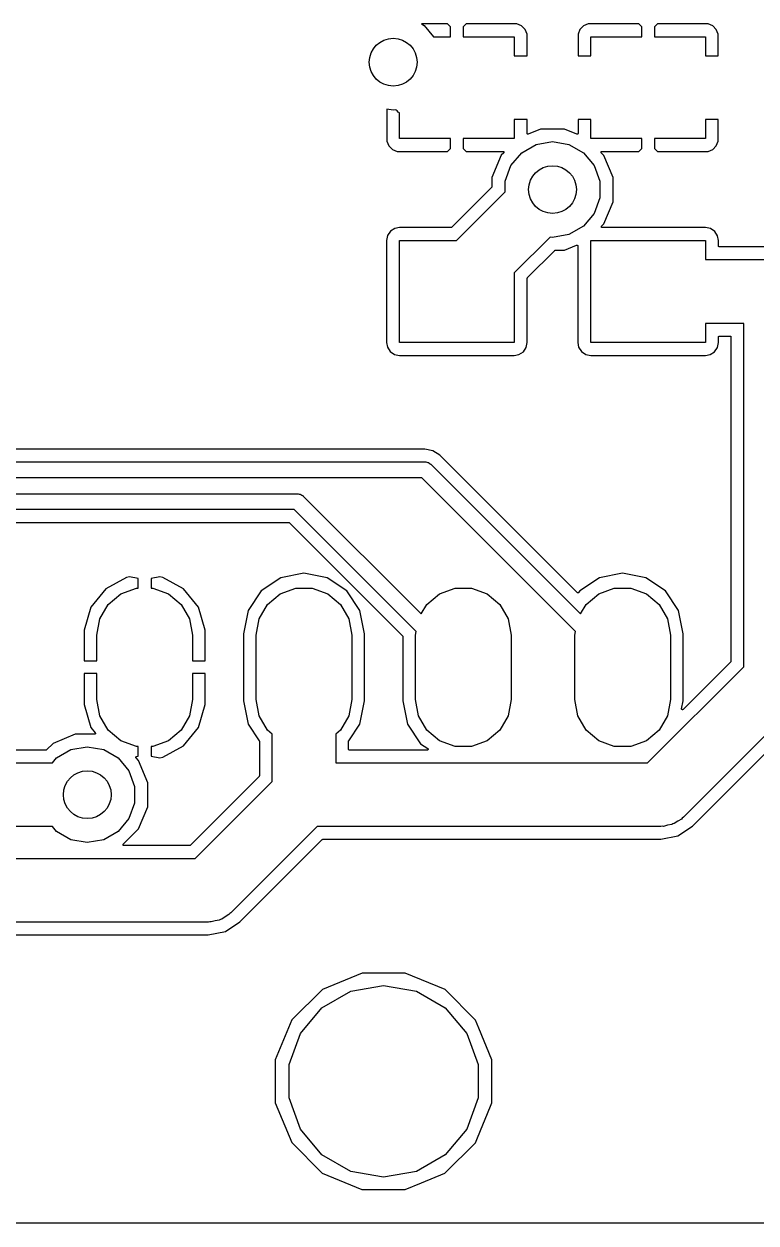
# Model space of a CAD drawing. Extents: x 0.3 to 75.7, y -92.7 to -0.5.
# Drawn here: x 44.71 to 56.19, y -92.72 to -73.9 of the extents above; entities that cross this region are included whole.
import ezdxf

# ---------------------------------------------------------------- set-up
doc = ezdxf.new("R2010")
doc.units = 0
doc.header["$MEASUREMENT"] = 0
doc.layers.add('BLACK', color=7, linetype='CONTINUOUS')

msp = doc.modelspace()

# ---------------------------------------------------------------- linework, layer by layer
at = {"layer": 'Black'}
for p, q in [((50.9436, -73.9), (50.9839, -73.9233)), ((51.3544, -73.9), (50.9436, -73.9)), ((50.9839, -73.9233), (51.1322, -74.1)), ((51.4, -73.9456), (51.3544, -73.9)), ((51.4, -74.1), (51.4, -73.9456)), ((51.6456, -73.9), (51.6, -73.9456)), ((51.6, -73.9456), (51.6, -74.1)), ((52.4398, -73.9), (51.6456, -73.9)), ((52.5133, -73.9304), (52.4398, -73.9)), ((52.5696, -73.9867), (52.5133, -73.9304)), ((53.4867, -73.9304), (53.4304, -73.9867)), ((53.5602, -73.9), (53.4867, -73.9304)), ((54.3544, -73.9), (53.5602, -73.9)), ((54.4, -73.9456), (54.3544, -73.9)), ((54.4, -74.1), (54.4, -73.9456)), ((54.6456, -73.9), (54.6, -73.9456)), ((54.6, -73.9456), (54.6, -74.1)), ((55.4398, -73.9), (54.6456, -73.9)), ((55.5133, -73.9304), (55.4398, -73.9)), ((55.5696, -73.9867), (55.5133, -73.9304)), ((51.1322, -74.1), (51.4, -74.1)), ((51.6, -74.1), (52.4, -74.1)), ((52.4, -74.1), (52.4, -74.4)), ((52.6, -74.0602), (52.5696, -73.9867)), ((52.6, -74.4), (52.6, -74.0602)), ((53.4304, -73.9867), (53.4, -74.0602)), ((53.4, -74.0602), (53.4, -74.4)), ((53.6, -74.4), (53.6, -74.1)), ((53.6, -74.1), (54.4, -74.1)), ((54.6, -74.1), (55.4, -74.1)), ((55.4, -74.1), (55.4, -74.4)), ((55.6, -74.0602), (55.5696, -73.9867)), ((55.6, -74.4), (55.6, -74.0602)), ((52.4, -74.4), (52.6, -74.4)), ((53.4, -74.4), (53.6, -74.4)), ((55.4, -74.4), (55.6, -74.4)), ((50.5, -75.2529), (50.4, -75.2352)), ((50.4, -75.2352), (50.4, -75.7398)), ((50.5389, -75.246), (50.5, -75.2529)), ((50.5464, -75.2536), (50.5389, -75.246)), ((50.5645, -75.2662), (50.5464, -75.2536)), ((50.5786, -75.283), (50.5645, -75.2662)), ((50.6, -75.2954), (50.5786, -75.283)), ((50.6, -75.7), (50.6, -75.2954)), ((52.6, -75.4), (52.4, -75.4)), ((52.4, -75.4), (52.4, -75.7)), ((52.6, -75.6179), (52.6, -75.4)), ((53.6, -75.4), (53.4, -75.4)), ((53.4, -75.4), (53.4, -75.618)), ((53.6, -75.7), (53.6, -75.4)), ((55.4, -75.4), (55.4, -75.7)), ((55.6, -75.4), (55.4, -75.4)), ((55.6, -75.7398), (55.6, -75.4)), ((52.6002, -75.6193), (52.6, -75.6179)), ((52.6003, -75.6207), (52.6002, -75.6193)), ((52.6006, -75.6215), (52.6003, -75.6207)), ((52.6008, -75.6224), (52.6006, -75.6215)), ((52.6015, -75.6236), (52.6008, -75.6224)), ((52.602, -75.6249), (52.6015, -75.6236)), ((52.6026, -75.6255), (52.602, -75.6249)), ((52.603, -75.6263), (52.6026, -75.6255)), ((52.6041, -75.6272), (52.603, -75.6263)), ((52.6051, -75.6282), (52.6041, -75.6272)), ((52.6058, -75.6286), (52.6051, -75.6282)), ((52.6065, -75.6292), (52.6058, -75.6286)), ((52.6078, -75.6297), (52.6065, -75.6292)), ((52.6091, -75.6303), (52.6078, -75.6297)), ((52.6099, -75.6304), (52.6091, -75.6303)), ((52.6107, -75.6307), (52.6099, -75.6304)), ((52.6122, -75.6307), (52.6107, -75.6307)), ((52.6136, -75.6309), (52.6122, -75.6307)), ((52.6144, -75.6307), (52.6136, -75.6309)), ((52.6153, -75.6307), (52.6144, -75.6307)), ((52.6166, -75.6303), (52.6153, -75.6307)), ((52.618, -75.63), (52.6166, -75.6303)), ((52.8119, -75.5498), (52.618, -75.63)), ((53.1898, -75.5502), (52.8119, -75.5498)), ((53.382, -75.63), (53.1898, -75.5502)), ((53.3834, -75.6303), (53.382, -75.63)), ((53.3847, -75.6308), (53.3834, -75.6303)), ((53.3856, -75.6308), (53.3847, -75.6308)), ((53.3864, -75.631), (53.3856, -75.6308)), ((53.3878, -75.6308), (53.3864, -75.631)), ((53.3893, -75.6308), (53.3878, -75.6308)), ((53.3901, -75.6305), (53.3893, -75.6308)), ((53.3909, -75.6304), (53.3901, -75.6305)), ((53.3922, -75.6297), (53.3909, -75.6304)), ((53.3935, -75.6292), (53.3922, -75.6297)), ((53.3942, -75.6287), (53.3935, -75.6292)), ((53.3949, -75.6283), (53.3942, -75.6287)), ((53.3959, -75.6273), (53.3949, -75.6283)), ((53.397, -75.6263), (53.3959, -75.6273)), ((53.3974, -75.6256), (53.397, -75.6263)), ((53.398, -75.625), (53.3974, -75.6256)), ((53.3985, -75.6237), (53.398, -75.625)), ((53.3992, -75.6224), (53.3985, -75.6237)), ((53.3994, -75.6216), (53.3992, -75.6224)), ((53.3997, -75.6208), (53.3994, -75.6216)), ((53.3998, -75.6194), (53.3997, -75.6208)), ((53.4, -75.618), (53.3998, -75.6194)), ((50.4, -75.7398), (50.4304, -75.8133)), ((50.4304, -75.8133), (50.4867, -75.8696)), ((51.4, -75.7), (50.6, -75.7)), ((51.3544, -75.9), (51.4, -75.8544)), ((51.4, -75.8544), (51.4, -75.7)), ((52.4, -75.7), (51.6, -75.7)), ((51.6, -75.7), (51.6, -75.8544)), ((51.6, -75.8544), (51.6456, -75.9)), ((52.5161, -75.9233), (52.7425, -75.7925)), ((52.7425, -75.7925), (53, -75.7471)), ((53, -75.7471), (53.2575, -75.7925)), ((53.2575, -75.7925), (53.4839, -75.9233)), ((54.4, -75.7), (53.6, -75.7)), ((54.3544, -75.9), (54.4, -75.8544)), ((54.4, -75.8544), (54.4, -75.7)), ((55.4, -75.7), (54.6, -75.7)), ((54.6, -75.7), (54.6, -75.8544)), ((54.6, -75.8544), (54.6456, -75.9)), ((55.5133, -75.8696), (55.5696, -75.8133)), ((55.5696, -75.8133), (55.6, -75.7398)), ((50.4867, -75.8696), (50.5602, -75.9)), ((50.5602, -75.9), (51.3544, -75.9)), ((51.6456, -75.9), (52.2249, -75.9)), ((52.1951, -75.9612), (52.0502, -76.3102)), ((52.2341, -75.9222), (52.1951, -75.9612)), ((52.2249, -75.9), (52.2266, -75.9003)), ((52.2266, -75.9003), (52.2283, -75.9004)), ((52.2283, -75.9004), (52.2288, -75.9007)), ((52.2288, -75.9007), (52.2294, -75.9008)), ((52.2294, -75.9008), (52.2309, -75.9016)), ((52.2309, -75.9016), (52.2324, -75.9024)), ((52.2324, -75.9024), (52.2328, -75.9028)), ((52.2328, -75.9028), (52.2333, -75.903)), ((52.2333, -75.903), (52.2344, -75.9043)), ((52.2351, -75.9208), (52.2341, -75.9222)), ((52.2344, -75.9043), (52.2356, -75.9056)), ((52.2362, -75.9195), (52.2351, -75.9208)), ((52.2356, -75.9056), (52.2358, -75.9061)), ((52.2358, -75.9061), (52.2362, -75.9065)), ((52.2362, -75.9065), (52.2368, -75.9081)), ((52.2364, -75.919), (52.2362, -75.9195)), ((52.2367, -75.9185), (52.2364, -75.919)), ((52.2372, -75.9169), (52.2367, -75.9185)), ((52.2368, -75.9081), (52.2375, -75.9096)), ((52.2378, -75.9153), (52.2372, -75.9169)), ((52.2375, -75.9096), (52.2376, -75.9102)), ((52.2376, -75.9102), (52.2378, -75.9107)), ((52.2378, -75.9107), (52.2378, -75.9124)), ((52.2378, -75.9124), (52.2379, -75.9141)), ((52.2379, -75.9141), (52.2378, -75.9147)), ((52.2378, -75.9147), (52.2378, -75.9153)), ((52.348, -76.1236), (52.5161, -75.9233)), ((53.4839, -75.9233), (53.652, -76.1236)), ((53.7618, -75.9141), (53.7619, -75.9124)), ((53.7619, -75.9147), (53.7618, -75.9141)), ((53.7619, -75.9107), (53.7621, -75.9102)), ((53.7619, -75.9124), (53.7619, -75.9107)), ((53.7619, -75.9153), (53.7619, -75.9147)), ((53.7625, -75.9168), (53.7619, -75.9153)), ((53.7621, -75.9102), (53.7622, -75.9096)), ((53.7622, -75.9096), (53.7629, -75.9081)), ((53.7629, -75.9185), (53.7625, -75.9168)), ((53.7629, -75.9081), (53.7635, -75.9065)), ((53.7633, -75.919), (53.7629, -75.9185)), ((53.7635, -75.9195), (53.7633, -75.919)), ((53.7635, -75.9065), (53.7638, -75.9061)), ((53.7646, -75.9208), (53.7635, -75.9195)), ((53.7638, -75.9061), (53.7641, -75.9055)), ((53.7641, -75.9055), (53.7653, -75.9043)), ((53.7655, -75.9222), (53.7646, -75.9208)), ((53.7653, -75.9043), (53.7664, -75.903)), ((53.8058, -75.9626), (53.7655, -75.9222)), ((53.7664, -75.903), (53.7669, -75.9028)), ((53.7669, -75.9028), (53.7673, -75.9023)), ((53.7673, -75.9023), (53.7688, -75.9016)), ((53.7688, -75.9016), (53.7703, -75.9008)), ((53.7703, -75.9008), (53.7708, -75.9007)), ((53.7708, -75.9007), (53.7714, -75.9004)), ((53.7714, -75.9004), (53.7731, -75.9003)), ((53.7731, -75.9003), (53.7747, -75.9)), ((53.7747, -75.9), (54.3544, -75.9)), ((53.9502, -76.3119), (53.8058, -75.9626)), ((54.6456, -75.9), (55.4398, -75.9)), ((55.4398, -75.9), (55.5133, -75.8696)), ((52.2586, -76.3693), (52.348, -76.1236)), ((53.652, -76.1236), (53.7414, -76.3693)), ((52.0502, -76.3102), (52.05, -76.4546)), ((52.2586, -76.5343), (52.2586, -76.3693)), ((53.7414, -76.3693), (53.7414, -76.6307)), ((53.9498, -76.6898), (53.9502, -76.3119)), ((52.0462, -76.4638), (51.418, -77.092)), ((51.4929, -77.3), (52.2586, -76.5343)), ((52.0466, -76.4634), (52.0462, -76.4638)), ((52.047, -76.463), (52.0466, -76.4634)), ((52.0478, -76.4615), (52.047, -76.463)), ((52.0488, -76.4601), (52.0478, -76.4615)), ((52.049, -76.4596), (52.0488, -76.4601)), ((52.0493, -76.4591), (52.049, -76.4596)), ((52.0495, -76.4574), (52.0493, -76.4591)), ((52.05, -76.4558), (52.0495, -76.4574)), ((52.05, -76.4546), (52.0499, -76.4552)), ((52.0499, -76.4552), (52.05, -76.4558)), ((53.7414, -76.6307), (53.652, -76.8764)), ((53.8049, -77.0388), (53.9498, -76.6898)), ((53.652, -76.8764), (53.4839, -77.0767)), ((50.4578, -77.1538), (50.4122, -77.2207)), ((50.526, -77.11), (50.4578, -77.1538)), ((50.6012, -77.0958), (50.526, -77.11)), ((51.4088, -77.0958), (50.6012, -77.0958)), ((51.4094, -77.0957), (51.4088, -77.0958)), ((51.41, -77.0958), (51.4094, -77.0957)), ((51.4116, -77.0953), (51.41, -77.0958)), ((51.4133, -77.095), (51.4116, -77.0953)), ((51.4138, -77.0948), (51.4133, -77.095)), ((51.4143, -77.0946), (51.4138, -77.0948)), ((51.4157, -77.0936), (51.4143, -77.0946)), ((51.4172, -77.0928), (51.4157, -77.0936)), ((51.4176, -77.0923), (51.4172, -77.0928)), ((51.418, -77.092), (51.4176, -77.0923)), ((53.4839, -77.0767), (53.2575, -77.2075)), ((53.7663, -77.0817), (53.7664, -77.0811)), ((53.7664, -77.0834), (53.7663, -77.0817)), ((53.7664, -77.0806), (53.767, -77.079)), ((53.7664, -77.0811), (53.7664, -77.0806)), ((53.7664, -77.0851), (53.7664, -77.0834)), ((53.7666, -77.0856), (53.7664, -77.0851)), ((53.7667, -77.0862), (53.7666, -77.0856)), ((53.7674, -77.0877), (53.7667, -77.0862)), ((53.767, -77.079), (53.7675, -77.0773)), ((53.768, -77.0893), (53.7674, -77.0877)), ((53.7675, -77.0773), (53.7678, -77.0769)), ((53.7678, -77.0769), (53.768, -77.0763)), ((53.768, -77.0763), (53.7691, -77.075)), ((53.7683, -77.0898), (53.768, -77.0893)), ((53.7686, -77.0903), (53.7683, -77.0898)), ((53.7698, -77.0915), (53.7686, -77.0903)), ((53.7691, -77.075), (53.77, -77.0736)), ((53.7709, -77.0928), (53.7698, -77.0915)), ((53.77, -77.0736), (53.8049, -77.0388)), ((53.7714, -77.0931), (53.7709, -77.0928)), ((53.7718, -77.0935), (53.7714, -77.0931)), ((53.7733, -77.0942), (53.7718, -77.0935)), ((53.7748, -77.095), (53.7733, -77.0942)), ((53.7753, -77.0951), (53.7748, -77.095)), ((53.7759, -77.0954), (53.7753, -77.0951)), ((53.7776, -77.0955), (53.7759, -77.0954)), ((53.7792, -77.0958), (53.7776, -77.0955)), ((55.3987, -77.0958), (53.7792, -77.0958)), ((55.4793, -77.1122), (55.3987, -77.0958)), ((55.5462, -77.1578), (55.4793, -77.1122)), ((55.59, -77.226), (55.5462, -77.1578)), ((50.4122, -77.2207), (50.3958, -77.3013)), ((50.3958, -77.3013), (50.3958, -78.8988)), ((50.6, -78.9), (50.6, -77.3)), ((50.6, -77.3), (51.4929, -77.3)), ((52.9611, -77.246), (52.4, -77.8071)), ((53, -77.2529), (52.9611, -77.246)), ((53.2575, -77.2075), (53, -77.2529)), ((53.6, -78.9), (53.6, -77.3)), ((53.6, -77.3), (55.4, -77.3)), ((55.4, -77.3), (55.4, -77.6)), ((55.6042, -77.3012), (55.59, -77.226)), ((55.6042, -77.387), (55.6042, -77.3012)), ((52.608, -77.882), (53.0361, -77.4538)), ((53.0361, -77.4538), (53.0366, -77.4535)), ((53.0366, -77.4535), (53.0369, -77.4531)), ((53.0369, -77.4531), (53.0384, -77.4522)), ((53.0384, -77.4522), (53.0398, -77.4513)), ((53.0398, -77.4513), (53.0404, -77.4511)), ((53.0404, -77.4511), (53.0409, -77.4508)), ((53.0409, -77.4508), (53.0425, -77.4505)), ((53.0425, -77.4505), (53.0442, -77.4501)), ((53.0442, -77.4501), (53.0447, -77.4501)), ((53.0447, -77.4501), (53.0453, -77.45)), ((53.0453, -77.45), (53.1881, -77.4502)), ((53.1881, -77.4502), (53.3779, -77.3718)), ((53.3779, -77.3718), (53.3792, -77.3715)), ((53.3792, -77.3715), (53.3806, -77.371)), ((53.3806, -77.371), (53.3814, -77.371)), ((53.3814, -77.371), (53.3823, -77.3708)), ((53.3823, -77.3708), (53.3837, -77.371)), ((53.3837, -77.371), (53.3851, -77.371)), ((53.3851, -77.371), (53.3859, -77.3713)), ((53.3859, -77.3713), (53.3867, -77.3714)), ((53.3867, -77.3714), (53.388, -77.372)), ((53.388, -77.372), (53.3893, -77.3725)), ((53.3893, -77.3725), (53.39, -77.3731)), ((53.39, -77.3731), (53.3908, -77.3735)), ((53.3908, -77.3735), (53.3917, -77.3745)), ((53.3917, -77.3745), (53.3928, -77.3754)), ((53.3928, -77.3754), (53.3932, -77.3762)), ((53.3932, -77.3762), (53.3938, -77.3768)), ((53.3938, -77.3768), (53.3943, -77.3781)), ((53.3943, -77.3781), (53.395, -77.3793)), ((53.395, -77.3793), (53.3952, -77.3802)), ((53.3952, -77.3802), (53.3955, -77.381)), ((53.3955, -77.381), (53.3956, -77.3824)), ((53.3956, -77.3824), (53.3958, -77.3838)), ((53.3958, -77.3838), (53.3958, -78.8988)), ((55.6044, -77.3881), (55.6042, -77.387)), ((55.6044, -77.3893), (55.6044, -77.3881)), ((55.6048, -77.3903), (55.6044, -77.3893)), ((55.605, -77.3914), (55.6048, -77.3903)), ((55.6055, -77.3924), (55.605, -77.3914)), ((55.6059, -77.3935), (55.6055, -77.3924)), ((55.6066, -77.3944), (55.6059, -77.3935)), ((55.6072, -77.3954), (55.6066, -77.3944)), ((55.6081, -77.3961), (55.6072, -77.3954)), ((55.6088, -77.397), (55.6081, -77.3961)), ((55.6098, -77.3975), (55.6088, -77.397)), ((55.6107, -77.3983), (55.6098, -77.3975)), ((55.6117, -77.3986), (55.6107, -77.3983)), ((55.6127, -77.3992), (55.6117, -77.3986)), ((55.6138, -77.3994), (55.6127, -77.3992)), ((55.6149, -77.3998), (55.6138, -77.3994)), ((55.6161, -77.3998), (55.6149, -77.3998)), ((55.6172, -77.4), (55.6161, -77.3998)), ((57.8828, -77.4), (55.6172, -77.4)), ((55.4, -77.6), (56.5, -77.6)), ((52.4, -77.8071), (52.4, -78.9)), ((52.6042, -77.89), (52.6047, -77.8884)), ((52.6043, -77.8906), (52.6042, -77.89)), ((52.6042, -77.8912), (52.6043, -77.8906)), ((52.6042, -78.8987), (52.6042, -77.8912)), ((52.6047, -77.8884), (52.605, -77.8867)), ((52.605, -77.8867), (52.6052, -77.8862)), ((52.6052, -77.8862), (52.6054, -77.8857)), ((52.6054, -77.8857), (52.6064, -77.8843)), ((52.6064, -77.8843), (52.6072, -77.8828)), ((52.6072, -77.8828), (52.6077, -77.8824)), ((52.6077, -77.8824), (52.608, -77.882)), ((56, -78.6), (55.4, -78.6)), ((55.4, -78.6), (55.4, -78.9)), ((56, -83.9929), (56, -78.6)), ((55.6042, -78.813), (55.6044, -78.8119)), ((55.6042, -78.8987), (55.6042, -78.813)), ((55.6044, -78.8107), (55.6048, -78.8097)), ((55.6044, -78.8119), (55.6044, -78.8107)), ((55.6048, -78.8097), (55.605, -78.8086)), ((55.605, -78.8086), (55.6055, -78.8076)), ((55.6055, -78.8076), (55.6059, -78.8065)), ((55.6059, -78.8065), (55.6066, -78.8056)), ((55.6066, -78.8056), (55.6072, -78.8046)), ((55.6072, -78.8046), (55.6081, -78.8039)), ((55.6081, -78.8039), (55.6088, -78.803)), ((55.6088, -78.803), (55.6098, -78.8025)), ((55.6098, -78.8025), (55.6107, -78.8017)), ((55.6107, -78.8017), (55.6117, -78.8014)), ((55.6117, -78.8014), (55.6127, -78.8008)), ((55.6127, -78.8008), (55.6138, -78.8006)), ((55.6138, -78.8006), (55.6149, -78.8002)), ((55.6149, -78.8002), (55.6161, -78.8002)), ((55.6161, -78.8002), (55.6172, -78.8)), ((55.6172, -78.8), (55.787, -78.8)), ((55.787, -78.8), (55.7881, -78.8002)), ((55.7881, -78.8002), (55.7893, -78.8002)), ((55.7893, -78.8002), (55.7903, -78.8006)), ((55.7903, -78.8006), (55.7914, -78.8008)), ((55.7914, -78.8008), (55.7924, -78.8014)), ((55.7924, -78.8014), (55.7935, -78.8017)), ((55.7935, -78.8017), (55.7944, -78.8025)), ((55.7944, -78.8025), (55.7954, -78.803)), ((55.7954, -78.803), (55.7961, -78.8039)), ((55.7961, -78.8039), (55.797, -78.8046)), ((55.797, -78.8046), (55.7975, -78.8056)), ((55.7975, -78.8056), (55.7983, -78.8065)), ((55.7983, -78.8065), (55.7986, -78.8076)), ((55.7986, -78.8076), (55.7992, -78.8086)), ((55.7992, -78.8086), (55.7994, -78.8097)), ((55.7994, -78.8097), (55.7998, -78.8107)), ((55.7998, -78.8107), (55.7998, -78.8119)), ((55.7998, -78.8119), (55.8, -78.813)), ((55.8, -78.813), (55.8, -83.9047)), ((50.3958, -78.8988), (50.41, -78.974)), ((50.41, -78.974), (50.4538, -79.0422)), ((50.4538, -79.0422), (50.5207, -79.0878)), ((52.4, -78.9), (50.6, -78.9)), ((52.474, -79.09), (52.5422, -79.0462)), ((52.5422, -79.0462), (52.5878, -78.9793)), ((52.5878, -78.9793), (52.6042, -78.8987)), ((53.3958, -78.8988), (53.41, -78.974)), ((53.41, -78.974), (53.4538, -79.0422)), ((53.4538, -79.0422), (53.5207, -79.0878)), ((55.4, -78.9), (53.6, -78.9)), ((55.474, -79.09), (55.5422, -79.0462)), ((55.5422, -79.0462), (55.5878, -78.9793)), ((55.5878, -78.9793), (55.6042, -78.8987)), ((50.5207, -79.0878), (50.6013, -79.1042)), ((50.6013, -79.1042), (52.3988, -79.1042)), ((52.3988, -79.1042), (52.474, -79.09)), ((53.5207, -79.0878), (53.6013, -79.1042)), ((53.6013, -79.1042), (55.3988, -79.1042)), ((55.3988, -79.1042), (55.474, -79.09)), ((50.9987, -80.575), (32.4793, -80.575)), ((51.1243, -80.6), (50.9987, -80.575)), ((51.2307, -80.6711), (51.1243, -80.6)), ((53.3896, -82.83), (51.2307, -80.6711)), ((32.3911, -80.775), (51, -80.775)), ((51, -80.775), (51.0054, -80.776)), ((51.0054, -80.776), (51.0109, -80.7755)), ((51.0109, -80.7755), (51.0267, -80.7797)), ((51.0267, -80.7797), (51.0428, -80.7825)), ((51.0428, -80.7825), (51.0475, -80.7853)), ((51.0475, -80.7853), (51.0528, -80.7867)), ((51.0528, -80.7867), (51.0662, -80.7961)), ((51.0662, -80.7961), (51.0803, -80.8042)), ((51.0803, -80.8042), (51.0839, -80.8085)), ((51.0839, -80.8085), (51.0884, -80.8116)), ((51.0884, -80.8116), (53.4392, -83.1625)), ((50.9482, -81.025), (32.3393, -81.025)), ((53.3603, -83.437), (50.9482, -81.025)), ((32.184, -81.275), (49, -81.275)), ((49, -81.275), (49.0054, -81.276)), ((49.0054, -81.276), (49.0109, -81.2755)), ((49.0109, -81.2755), (49.0267, -81.2797)), ((49.0267, -81.2797), (49.0428, -81.2825)), ((49.0428, -81.2825), (49.0475, -81.2853)), ((49.0475, -81.2853), (49.0528, -81.2867)), ((49.0528, -81.2867), (49.0662, -81.2961)), ((49.0662, -81.2961), (49.0803, -81.3042)), ((49.0803, -81.3042), (49.0839, -81.3085)), ((49.0839, -81.3085), (49.0884, -81.3116)), ((49.0884, -81.3116), (50.9392, -83.1625)), ((48.9482, -81.525), (32.1322, -81.525)), ((50.8603, -83.437), (48.9482, -81.525)), ((39.816, -81.725), (48.86, -81.725)), ((48.86, -81.725), (48.8606, -81.7251)), ((48.8606, -81.7251), (48.8611, -81.725)), ((48.8611, -81.725), (48.8628, -81.7255)), ((48.8628, -81.7255), (48.8644, -81.7258)), ((48.8644, -81.7258), (48.8649, -81.7261)), ((48.8649, -81.7261), (48.8655, -81.7262)), ((48.8655, -81.7262), (48.8669, -81.7272)), ((48.8669, -81.7272), (48.8684, -81.728)), ((48.8684, -81.728), (48.8687, -81.7285)), ((48.8687, -81.7285), (48.8692, -81.7288)), ((48.8692, -81.7288), (50.6462, -83.5058)), ((46.3164, -82.5894), (45.9891, -82.7677)), ((46.3641, -82.5796), (46.3164, -82.5894)), ((46.5, -82.6052), (46.3641, -82.5796)), ((46.5, -82.7566), (46.5, -82.6052)), ((46.8359, -82.5796), (46.7, -82.6052)), ((46.7, -82.6052), (46.7, -82.7566)), ((46.8836, -82.5894), (46.8359, -82.5796)), ((47.2109, -82.7677), (46.8836, -82.5894)), ((48.7365, -82.5939), (48.4284, -82.7998)), ((49.1, -82.5216), (48.7365, -82.5939)), ((49.4635, -82.5939), (49.1, -82.5216)), ((49.7716, -82.7998), (49.4635, -82.5939)), ((53.7365, -82.5939), (53.4284, -82.7998)), ((54.1, -82.5216), (53.7365, -82.5939)), ((54.4635, -82.5939), (54.1, -82.5216)), ((54.7716, -82.7998), (54.4635, -82.5939)), ((45.9891, -82.7677), (45.7553, -83.0573)), ((46.225, -82.8457), (46.4698, -82.7566)), ((46.4698, -82.7566), (46.5, -82.7566)), ((46.7, -82.7566), (46.7302, -82.7566)), ((46.7302, -82.7566), (46.975, -82.8457)), ((47.4447, -83.0573), (47.2109, -82.7677)), ((48.4284, -82.7998), (48.2225, -83.1079)), ((48.725, -82.8457), (48.9698, -82.7566)), ((48.9698, -82.7566), (49.2302, -82.7566)), ((49.2302, -82.7566), (49.475, -82.8457)), ((49.9774, -83.1079), (49.7716, -82.7998)), ((51.225, -82.8457), (51.4698, -82.7566)), ((51.4698, -82.7566), (51.7302, -82.7566)), ((51.7302, -82.7566), (51.975, -82.8457)), ((53.4079, -82.8297), (53.4065, -82.8312)), ((53.4094, -82.8282), (53.4079, -82.8297)), ((53.4095, -82.8281), (53.4094, -82.8282)), ((53.4096, -82.828), (53.4095, -82.8281)), ((53.4284, -82.7998), (53.4096, -82.828)), ((53.725, -82.8457), (53.9698, -82.7566)), ((53.9698, -82.7566), (54.2302, -82.7566)), ((54.2302, -82.7566), (54.475, -82.8457)), ((54.9774, -83.1079), (54.7716, -82.7998)), ((45.8952, -83.2387), (46.0255, -83.0131)), ((46.0255, -83.0131), (46.225, -82.8457)), ((46.975, -82.8457), (47.1745, -83.0131)), ((47.1745, -83.0131), (47.3048, -83.2387)), ((48.3952, -83.2387), (48.5255, -83.0131)), ((48.5255, -83.0131), (48.725, -82.8457)), ((49.475, -82.8457), (49.6745, -83.0131)), ((49.6745, -83.0131), (49.8048, -83.2387)), ((50.9392, -83.1625), (51.0255, -83.0131)), ((51.0255, -83.0131), (51.225, -82.8457)), ((51.975, -82.8457), (52.1745, -83.0131)), ((52.1745, -83.0131), (52.3048, -83.2387)), ((53.3897, -82.83), (53.3896, -82.83)), ((53.3898, -82.8302), (53.3897, -82.83)), ((53.3916, -82.8313), (53.3898, -82.8302)), ((53.3933, -82.8325), (53.3916, -82.8313)), ((53.3934, -82.8326), (53.3933, -82.8325)), ((53.3935, -82.8327), (53.3934, -82.8326)), ((53.3956, -82.8332), (53.3935, -82.8327)), ((53.3976, -82.8337), (53.3956, -82.8332)), ((53.3978, -82.8337), (53.3976, -82.8337)), ((53.3979, -82.8337), (53.3978, -82.8337)), ((53.4, -82.8335), (53.3979, -82.8337)), ((53.4021, -82.8333), (53.4, -82.8335)), ((53.4023, -82.8333), (53.4021, -82.8333)), ((53.4024, -82.8332), (53.4023, -82.8333)), ((53.4043, -82.8323), (53.4024, -82.8332)), ((53.4062, -82.8314), (53.4043, -82.8323)), ((53.4063, -82.8313), (53.4062, -82.8314)), ((53.4065, -82.8312), (53.4063, -82.8313)), ((53.4392, -83.1625), (53.5255, -83.0131)), ((53.5255, -83.0131), (53.725, -82.8457)), ((54.475, -82.8457), (54.6745, -83.0131)), ((54.6745, -83.0131), (54.8048, -83.2387)), ((45.7553, -83.0573), (45.65, -83.4149)), ((47.55, -83.4149), (47.4447, -83.0573)), ((48.2225, -83.1079), (48.15, -83.4726)), ((50.05, -83.4726), (49.9774, -83.1079)), ((55.05, -83.4726), (54.9774, -83.1079)), ((45.85, -83.4952), (45.8952, -83.2387)), ((47.3048, -83.2387), (47.35, -83.4952)), ((48.35, -83.4952), (48.3952, -83.2387)), ((49.8048, -83.2387), (49.85, -83.4952)), ((52.3048, -83.2387), (52.35, -83.4952)), ((54.8048, -83.2387), (54.85, -83.4952)), ((45.65, -83.4149), (45.65, -83.9)), ((45.85, -83.9), (45.85, -83.4952)), ((47.35, -83.4952), (47.35, -83.9)), ((47.55, -83.9), (47.55, -83.4149)), ((48.15, -83.4726), (48.15, -84.5274)), ((48.35, -84.5048), (48.35, -83.4952)), ((49.85, -83.4952), (49.85, -84.5048)), ((50.05, -84.5274), (50.05, -83.4726)), ((50.6462, -83.5058), (50.6465, -83.5063)), ((50.6465, -83.5063), (50.647, -83.5066)), ((50.647, -83.5066), (50.6478, -83.5081)), ((50.6478, -83.5081), (50.6488, -83.5095)), ((50.6488, -83.5095), (50.6489, -83.5101)), ((50.6489, -83.5101), (50.6492, -83.5106)), ((50.6492, -83.5106), (50.6495, -83.5122)), ((50.6495, -83.5122), (50.65, -83.5139)), ((50.65, -83.5139), (50.6499, -83.5144)), ((50.6499, -83.5144), (50.65, -83.515)), ((50.65, -83.515), (50.65, -84.5274)), ((50.85, -83.4952), (50.8603, -83.437)), ((50.85, -84.5048), (50.85, -83.4952)), ((52.35, -83.4952), (52.35, -84.5048)), ((53.35, -83.4952), (53.3603, -83.437)), ((53.35, -84.5048), (53.35, -83.4952)), ((54.85, -83.4952), (54.85, -84.5048)), ((55.05, -84.5274), (55.05, -83.4726)), ((45.65, -83.9), (45.85, -83.9)), ((47.35, -83.9), (47.55, -83.9)), ((55.7962, -83.9139), (55.0474, -84.6627)), ((55.7965, -83.9134), (55.7962, -83.9139)), ((55.797, -83.913), (55.7965, -83.9134)), ((55.7978, -83.9115), (55.797, -83.913)), ((55.7988, -83.9102), (55.7978, -83.9115)), ((55.7989, -83.9096), (55.7988, -83.9102)), ((55.7992, -83.9091), (55.7989, -83.9096)), ((55.7995, -83.9074), (55.7992, -83.9091)), ((55.8, -83.9058), (55.7995, -83.9074)), ((55.8, -83.9047), (55.7999, -83.9052)), ((55.7999, -83.9052), (55.8, -83.9058)), ((45.85, -84.1), (45.65, -84.1)), ((45.65, -84.1), (45.65, -84.5851)), ((45.85, -84.5048), (45.85, -84.1)), ((47.35, -84.1), (47.35, -84.5048)), ((47.55, -84.1), (47.35, -84.1)), ((47.55, -84.5851), (47.55, -84.1)), ((54.4929, -85.5), (56, -83.9929)), ((45.8952, -84.7613), (45.85, -84.5048)), ((47.35, -84.5048), (47.3048, -84.7613)), ((48.3952, -84.7613), (48.35, -84.5048)), ((49.85, -84.5048), (49.8048, -84.7613)), ((50.8952, -84.7613), (50.85, -84.5048)), ((52.35, -84.5048), (52.3048, -84.7613)), ((53.3952, -84.7613), (53.35, -84.5048)), ((54.85, -84.5048), (54.8048, -84.7613)), ((45.65, -84.5851), (45.7553, -84.9427)), ((47.4447, -84.9427), (47.55, -84.5851)), ((48.15, -84.5274), (48.2225, -84.8921)), ((49.9774, -84.8921), (50.05, -84.5274)), ((50.65, -84.5274), (50.7225, -84.8921)), ((55.0252, -84.6524), (55.0254, -84.6517)), ((55.0254, -84.6539), (55.0252, -84.6524)), ((55.0253, -84.6555), (55.0254, -84.6539)), ((55.0255, -84.6562), (55.0253, -84.6555)), ((55.0254, -84.651), (55.05, -84.5274)), ((55.0254, -84.6517), (55.0254, -84.651)), ((55.0256, -84.6569), (55.0255, -84.6562)), ((55.0263, -84.6583), (55.0256, -84.6569)), ((55.0268, -84.6598), (55.0263, -84.6583)), ((55.0272, -84.6603), (55.0268, -84.6598)), ((55.0275, -84.661), (55.0272, -84.6603)), ((55.0286, -84.6621), (55.0275, -84.661)), ((55.0296, -84.6633), (55.0286, -84.6621)), ((55.0302, -84.6636), (55.0296, -84.6633)), ((55.0307, -84.6641), (55.0302, -84.6636)), ((55.0321, -84.6648), (55.0307, -84.6641)), ((55.0335, -84.6656), (55.0321, -84.6648)), ((55.0342, -84.6658), (55.0335, -84.6656)), ((55.0348, -84.6661), (55.0342, -84.6658)), ((55.0364, -84.6662), (55.0348, -84.6661)), ((55.0379, -84.6665), (55.0364, -84.6662)), ((55.0386, -84.6664), (55.0379, -84.6665)), ((55.0393, -84.6664), (55.0386, -84.6664)), ((55.0408, -84.666), (55.0393, -84.6664)), ((55.0423, -84.6658), (55.0408, -84.666)), ((55.043, -84.6655), (55.0423, -84.6658)), ((55.0437, -84.6653), (55.043, -84.6655)), ((55.0449, -84.6644), (55.0437, -84.6653)), ((55.0463, -84.6636), (55.0449, -84.6644)), ((55.0468, -84.6631), (55.0463, -84.6636)), ((55.0474, -84.6627), (55.0468, -84.6631)), ((56.8536, -84.5536), (55.0536, -86.3536)), ((55.1959, -86.4941), (56.9941, -84.6959)), ((46.0255, -84.9869), (45.8952, -84.7613)), ((47.3048, -84.7613), (47.1745, -84.9869)), ((48.2225, -84.8921), (48.3978, -85.1544)), ((48.5255, -84.9869), (48.3952, -84.7613)), ((49.8048, -84.7613), (49.6745, -84.9869)), ((49.8022, -85.1544), (49.9774, -84.8921)), ((50.7225, -84.8921), (50.9284, -85.2002)), ((51.0255, -84.9869), (50.8952, -84.7613)), ((52.3048, -84.7613), (52.1745, -84.9869)), ((53.5255, -84.9869), (53.3952, -84.7613)), ((54.8048, -84.7613), (54.6745, -84.9869)), ((45.5119, -85.0498), (45.1626, -85.1942)), ((45.8148, -85.0501), (45.5119, -85.0498)), ((45.7553, -84.9427), (45.8249, -85.0289)), ((45.8158, -85.0499), (45.8148, -85.0501)), ((45.8168, -85.0499), (45.8158, -85.0499)), ((45.818, -85.0495), (45.8168, -85.0499)), ((45.8192, -85.0493), (45.818, -85.0495)), ((45.8201, -85.0488), (45.8192, -85.0493)), ((45.8211, -85.0485), (45.8201, -85.0488)), ((45.8221, -85.0477), (45.8211, -85.0485)), ((45.8231, -85.0471), (45.8221, -85.0477)), ((45.8238, -85.0463), (45.8231, -85.0471)), ((45.8246, -85.0456), (45.8238, -85.0463)), ((45.8252, -85.0446), (45.8246, -85.0456)), ((45.8249, -85.0289), (45.8254, -85.0298)), ((45.826, -85.0436), (45.8252, -85.0446)), ((45.8254, -85.0298), (45.8261, -85.0306)), ((45.8264, -85.0427), (45.826, -85.0436)), ((45.8261, -85.0306), (45.8265, -85.0318)), ((45.8269, -85.0418), (45.8264, -85.0427)), ((45.8265, -85.0318), (45.8271, -85.0329)), ((45.8272, -85.0405), (45.8269, -85.0418)), ((45.8271, -85.0329), (45.8273, -85.0339)), ((45.8276, -85.0394), (45.8272, -85.0405)), ((45.8273, -85.0339), (45.8276, -85.0349)), ((45.8276, -85.0349), (45.8276, -85.0361)), ((45.8276, -85.0361), (45.8278, -85.0373)), ((45.8278, -85.0373), (45.8276, -85.0383)), ((45.8276, -85.0383), (45.8276, -85.0394)), ((46.225, -85.1543), (46.0255, -84.9869)), ((47.1745, -84.9869), (46.975, -85.1543)), ((47.2109, -85.2323), (47.4447, -84.9427)), ((48.6, -85.0494), (48.5255, -84.9869)), ((48.6, -85.7929), (48.6, -85.0494)), ((49.6745, -84.9869), (49.6, -85.0494)), ((49.6, -85.0494), (49.6, -85.5)), ((51.225, -85.1543), (51.0255, -84.9869)), ((52.1745, -84.9869), (51.975, -85.1543)), ((53.725, -85.1543), (53.5255, -84.9869)), ((54.6745, -84.9869), (54.475, -85.1543)), ((45.1626, -85.1942), (45.0604, -85.2962)), ((45.4425, -85.2925), (45.7, -85.2471)), ((45.7, -85.2471), (45.9575, -85.2925)), ((46.4698, -85.2434), (46.225, -85.1543)), ((46.5, -85.2434), (46.4698, -85.2434)), ((46.5, -85.3948), (46.5, -85.2434)), ((46.7302, -85.2434), (46.7, -85.2434)), ((46.7, -85.2434), (46.7, -85.3948)), ((46.975, -85.1543), (46.7302, -85.2434)), ((46.8836, -85.4106), (47.2109, -85.2323)), ((48.3978, -85.1544), (48.3984, -85.1558)), ((48.3984, -85.1558), (48.3992, -85.1572)), ((48.3992, -85.1572), (48.3993, -85.1579)), ((48.3993, -85.1579), (48.3996, -85.1585)), ((48.3996, -85.1585), (48.3997, -85.1601)), ((48.3997, -85.1601), (48.4, -85.1616)), ((48.4, -85.1616), (48.4, -85.7047)), ((49.8, -85.1616), (49.8003, -85.1601)), ((49.8, -85.287), (49.8, -85.1616)), ((49.8003, -85.1601), (49.8004, -85.1585)), ((49.8004, -85.1585), (49.8007, -85.1579)), ((49.8007, -85.1579), (49.8008, -85.1572)), ((49.8008, -85.1572), (49.8016, -85.1558)), ((49.8016, -85.1558), (49.8022, -85.1544)), ((50.9284, -85.2002), (51.0421, -85.2762)), ((51.0421, -85.2762), (51.0426, -85.2767)), ((51.0426, -85.2767), (51.0432, -85.277)), ((51.0432, -85.277), (51.0442, -85.2782)), ((51.4698, -85.2434), (51.225, -85.1543)), ((51.7302, -85.2434), (51.4698, -85.2434)), ((51.975, -85.1543), (51.7302, -85.2434)), ((53.9698, -85.2434), (53.725, -85.1543)), ((54.2302, -85.2434), (53.9698, -85.2434)), ((54.475, -85.1543), (54.2302, -85.2434)), ((45.0512, -85.3), (42.1651, -85.3)), ((45.0517, -85.2999), (45.0512, -85.3)), ((45.0523, -85.3), (45.0517, -85.2999)), ((45.0539, -85.2995), (45.0523, -85.3)), ((45.0556, -85.2992), (45.0539, -85.2995)), ((45.0561, -85.2989), (45.0556, -85.2992)), ((45.0567, -85.2988), (45.0561, -85.2989)), ((45.0581, -85.2978), (45.0567, -85.2988)), ((45.0595, -85.297), (45.0581, -85.2978)), ((45.0599, -85.2965), (45.0595, -85.297)), ((45.0604, -85.2962), (45.0599, -85.2965)), ((45.1517, -85.5), (45.2161, -85.4233)), ((45.2161, -85.4233), (45.4425, -85.2925)), ((45.9575, -85.2925), (46.1839, -85.4233)), ((46.1839, -85.4233), (46.352, -85.6236)), ((46.4615, -85.413), (46.4618, -85.4112)), ((46.4616, -85.4135), (46.4615, -85.413)), ((46.4616, -85.4139), (46.4616, -85.4135)), ((46.4621, -85.4157), (46.4616, -85.4139)), ((46.4618, -85.4112), (46.462, -85.4094)), ((46.462, -85.4094), (46.4622, -85.409)), ((46.4624, -85.4174), (46.4621, -85.4157)), ((46.4622, -85.409), (46.4623, -85.4085)), ((46.4623, -85.4085), (46.4632, -85.407)), ((46.4626, -85.4178), (46.4624, -85.4174)), ((46.4628, -85.4183), (46.4626, -85.4178)), ((46.4638, -85.4198), (46.4628, -85.4183)), ((46.4632, -85.407), (46.4639, -85.4054)), ((46.4647, -85.4213), (46.4638, -85.4198)), ((46.4639, -85.4054), (46.4643, -85.405)), ((46.4643, -85.405), (46.4645, -85.4046)), ((46.4645, -85.4046), (46.4658, -85.4034)), ((46.4651, -85.4216), (46.4647, -85.4213)), ((46.4653, -85.422), (46.4651, -85.4216)), ((46.5058, -85.4626), (46.4653, -85.422)), ((46.4658, -85.4034), (46.4671, -85.4022)), ((46.4671, -85.4022), (46.4675, -85.402)), ((46.4675, -85.402), (46.4679, -85.4016)), ((46.4679, -85.4016), (46.4696, -85.401)), ((46.4696, -85.401), (46.4712, -85.4003)), ((46.4712, -85.4003), (46.4717, -85.4002)), ((46.4717, -85.4002), (46.4721, -85.4)), ((46.4721, -85.4), (46.5, -85.3948)), ((46.6502, -85.8119), (46.5058, -85.4626)), ((46.7, -85.3948), (46.8359, -85.4204)), ((46.8359, -85.4204), (46.8836, -85.4106)), ((49.8002, -85.2881), (49.8, -85.287)), ((49.8002, -85.2893), (49.8002, -85.2881)), ((49.8006, -85.2903), (49.8002, -85.2893)), ((49.8008, -85.2914), (49.8006, -85.2903)), ((49.8014, -85.2924), (49.8008, -85.2914)), ((49.8017, -85.2935), (49.8014, -85.2924)), ((49.8025, -85.2944), (49.8017, -85.2935)), ((49.803, -85.2954), (49.8025, -85.2944)), ((49.8039, -85.2961), (49.803, -85.2954)), ((49.8046, -85.297), (49.8039, -85.2961)), ((49.8056, -85.2975), (49.8046, -85.297)), ((49.8065, -85.2983), (49.8056, -85.2975)), ((49.8076, -85.2986), (49.8065, -85.2983)), ((49.8086, -85.2992), (49.8076, -85.2986)), ((49.8097, -85.2994), (49.8086, -85.2992)), ((49.8107, -85.2998), (49.8097, -85.2994)), ((49.8119, -85.2998), (49.8107, -85.2998)), ((49.813, -85.3), (49.8119, -85.2998)), ((51.0349, -85.3), (49.813, -85.3)), ((51.0356, -85.2999), (51.0349, -85.3)), ((51.0363, -85.2999), (51.0356, -85.2999)), ((51.0378, -85.2995), (51.0363, -85.2999)), ((51.0393, -85.2992), (51.0378, -85.2995)), ((51.04, -85.2989), (51.0393, -85.2992)), ((51.0406, -85.2987), (51.04, -85.2989)), ((51.0419, -85.2977), (51.0406, -85.2987)), ((51.0432, -85.297), (51.0419, -85.2977)), ((51.0437, -85.2964), (51.0432, -85.297)), ((51.0443, -85.296), (51.0437, -85.2964)), ((51.0442, -85.2782), (51.0454, -85.2793)), ((51.0451, -85.2947), (51.0443, -85.296)), ((51.0461, -85.2935), (51.0451, -85.2947)), ((51.0454, -85.2793), (51.0457, -85.28)), ((51.0457, -85.28), (51.0461, -85.2805)), ((51.0461, -85.2805), (51.0467, -85.282)), ((51.0464, -85.2928), (51.0461, -85.2935)), ((51.0468, -85.2922), (51.0464, -85.2928)), ((51.0467, -85.282), (51.0474, -85.2834)), ((51.0472, -85.2907), (51.0468, -85.2922)), ((51.0477, -85.2893), (51.0472, -85.2907)), ((51.0474, -85.2834), (51.0474, -85.2841)), ((51.0474, -85.2841), (51.0477, -85.2847)), ((51.0477, -85.2847), (51.0477, -85.2863)), ((51.0477, -85.2863), (51.0479, -85.2878)), ((51.0479, -85.2878), (51.0477, -85.2885)), ((51.0477, -85.2885), (51.0477, -85.2893)), ((37.4071, -85.5), (45.1517, -85.5)), ((46.352, -85.6236), (46.4414, -85.8693)), ((49.6, -85.5), (54.4929, -85.5)), ((46.6498, -86.1898), (46.6502, -85.8119)), ((48.3962, -85.7139), (47.3139, -86.7962)), ((47.3929, -87), (48.6, -85.7929)), ((48.3965, -85.7134), (48.3962, -85.7139)), ((48.397, -85.713), (48.3965, -85.7134)), ((48.3978, -85.7116), (48.397, -85.713)), ((48.3988, -85.7102), (48.3978, -85.7116)), ((48.3989, -85.7096), (48.3988, -85.7102)), ((48.3992, -85.7091), (48.3989, -85.7096)), ((48.3995, -85.7074), (48.3992, -85.7091)), ((48.3999, -85.7058), (48.3995, -85.7074)), ((48.4, -85.7047), (48.3999, -85.7052)), ((48.3999, -85.7052), (48.3999, -85.7058)), ((46.4414, -85.8693), (46.4414, -86.1307)), ((46.4414, -86.1307), (46.352, -86.3764)), ((46.5049, -86.5388), (46.6498, -86.1898)), ((46.352, -86.3764), (46.1839, -86.5767)), ((55.0214, -86.383), (54.9648, -86.4157)), ((55.0355, -86.3662), (55.0214, -86.383)), ((55.0536, -86.3536), (55.0355, -86.3662)), ((45.1517, -86.5), (37.2, -86.5)), ((45.2161, -86.5767), (45.1517, -86.5)), ((45.4425, -86.7075), (45.2161, -86.5767)), ((46.1839, -86.5767), (45.9575, -86.7075)), ((46.2655, -86.7778), (46.5049, -86.5388)), ((49.3071, -86.5), (47.9536, -87.8536)), ((54.7, -86.5), (49.3071, -86.5)), ((54.7217, -86.4962), (54.7, -86.5)), ((54.7436, -86.4981), (54.7217, -86.4962)), ((54.8067, -86.4812), (54.7436, -86.4981)), ((54.871, -86.4698), (54.8067, -86.4812)), ((54.8901, -86.4588), (54.871, -86.4698)), ((54.9113, -86.4532), (54.8901, -86.4588)), ((54.9648, -86.4157), (54.9113, -86.4532)), ((54.9678, -86.6465), (55.1959, -86.4941)), ((45.7, -86.7529), (45.4425, -86.7075)), ((45.9575, -86.7075), (45.7, -86.7529)), ((46.2619, -86.7847), (46.2625, -86.7831)), ((46.2625, -86.7831), (46.2629, -86.7815)), ((46.2629, -86.7815), (46.2633, -86.781)), ((46.2633, -86.781), (46.2634, -86.7805)), ((46.2634, -86.7805), (46.2645, -86.7792)), ((46.2645, -86.7792), (46.2655, -86.7778)), ((48.0959, -87.9941), (49.3861, -86.7038)), ((49.3861, -86.7038), (49.3866, -86.7035)), ((49.3866, -86.7035), (49.387, -86.703)), ((49.387, -86.703), (49.3885, -86.7022)), ((49.3885, -86.7022), (49.3898, -86.7012)), ((49.3898, -86.7012), (49.3904, -86.7011)), ((49.3904, -86.7011), (49.3909, -86.7008)), ((49.3909, -86.7008), (49.3926, -86.7005)), ((49.3926, -86.7005), (49.3942, -86.7)), ((49.3942, -86.7), (49.3948, -86.7001)), ((49.3948, -86.7001), (49.3953, -86.7)), ((49.3953, -86.7), (54.6987, -86.7)), ((54.6987, -86.7), (54.9678, -86.6465)), ((46.2618, -86.7859), (46.2619, -86.7853)), ((46.2619, -86.7875), (46.2618, -86.7859)), ((46.2619, -86.7853), (46.2619, -86.7847)), ((46.2619, -86.7893), (46.2619, -86.7875)), ((46.2621, -86.7898), (46.2619, -86.7893)), ((46.2621, -86.7904), (46.2621, -86.7898)), ((46.2629, -86.7919), (46.2621, -86.7904)), ((46.2634, -86.7935), (46.2629, -86.7919)), ((46.2638, -86.7939), (46.2634, -86.7935)), ((46.264, -86.7944), (46.2638, -86.7939)), ((46.2653, -86.7957), (46.264, -86.7944)), ((46.2663, -86.797), (46.2653, -86.7957)), ((46.2668, -86.7972), (46.2663, -86.797)), ((46.2672, -86.7976), (46.2668, -86.7972)), ((46.2688, -86.7984), (46.2672, -86.7976)), ((46.2703, -86.7992), (46.2688, -86.7984)), ((46.2708, -86.7993), (46.2703, -86.7992)), ((46.2713, -86.7996), (46.2708, -86.7993)), ((46.273, -86.7997), (46.2713, -86.7996)), ((46.2747, -86.8), (46.273, -86.7997)), ((47.3047, -86.8), (46.2747, -86.8)), ((47.3052, -86.7999), (47.3047, -86.8)), ((47.3058, -86.8), (47.3052, -86.7999)), ((47.3074, -86.7995), (47.3058, -86.8)), ((47.3091, -86.7992), (47.3074, -86.7995)), ((47.3096, -86.7989), (47.3091, -86.7992)), ((47.3102, -86.7988), (47.3096, -86.7989)), ((47.3115, -86.7978), (47.3102, -86.7988)), ((47.313, -86.797), (47.3115, -86.7978)), ((47.3134, -86.7965), (47.313, -86.797)), ((47.3139, -86.7962), (47.3134, -86.7965)), ((13.3071, -87), (47.3929, -87)), ((47.9214, -87.883), (47.8648, -87.9157)), ((47.9355, -87.8662), (47.9214, -87.883)), ((47.9536, -87.8536), (47.9355, -87.8662)), ((47.6, -88), (13.1, -88)), ((47.6217, -87.9962), (47.6, -88)), ((47.6436, -87.9981), (47.6217, -87.9962)), ((47.7067, -87.9812), (47.6436, -87.9981)), ((47.771, -87.9698), (47.7067, -87.9812)), ((47.7901, -87.9588), (47.771, -87.9698)), ((47.8113, -87.9532), (47.7901, -87.9588)), ((47.8648, -87.9157), (47.8113, -87.9532)), ((47.8678, -88.1465), (48.0959, -87.9941)), ((13.1013, -88.2), (47.5987, -88.2)), ((47.5987, -88.2), (47.8678, -88.1465)), ((50.0133, -88.7997), (49.3883, -89.058)), ((50.6896, -88.8003), (50.0133, -88.7997)), ((51.3142, -89.0597), (50.6896, -88.8003)), ((49.835, -89.0851), (50.35, -88.9943)), ((50.35, -88.9943), (50.865, -89.0851)), ((49.3883, -89.058), (48.9097, -89.5358)), ((49.3821, -89.3465), (49.835, -89.0851)), ((50.865, -89.0851), (51.3179, -89.3465)), ((51.792, -89.5383), (51.3142, -89.0597)), ((49.046, -89.7471), (49.3821, -89.3465)), ((51.3179, -89.3465), (51.654, -89.7471)), ((48.9097, -89.5358), (48.6503, -90.1604)), ((51.8448, -89.666), (51.792, -89.5383)), ((48.8671, -90.2385), (49.046, -89.7471)), ((51.654, -89.7471), (51.8329, -90.2385)), ((52.0503, -90.1633), (51.8448, -89.666)), ((48.6503, -90.1604), (48.6497, -90.8367)), ((52.05, -90.5), (52.0503, -90.1633)), ((48.8671, -90.7615), (48.8671, -90.2385)), ((51.8329, -90.2385), (51.8329, -90.7615)), ((52.0497, -90.8396), (52.05, -90.5)), ((48.6497, -90.8367), (48.908, -91.4617)), ((49.046, -91.2529), (48.8671, -90.7615)), ((51.8329, -90.7615), (51.654, -91.2529)), ((51.8223, -91.3872), (52.0294, -90.8885)), ((52.0294, -90.8885), (52.0497, -90.8396)), ((52.0294, -90.8885), (52.0294, -90.8885)), ((49.3821, -91.6535), (49.046, -91.2529)), ((51.654, -91.2529), (51.3179, -91.6535)), ((48.908, -91.4617), (49.3858, -91.9403)), ((51.3117, -91.942), (51.7903, -91.4642)), ((51.7903, -91.4642), (51.8223, -91.3872)), ((49.835, -91.9149), (49.3821, -91.6535)), ((51.3179, -91.6535), (50.865, -91.9149)), ((49.3858, -91.9403), (50.0104, -92.1997)), ((50.35, -92.0057), (49.835, -91.9149)), ((50.865, -91.9149), (50.35, -92.0057)), ((50.9426, -92.0945), (51.3117, -91.942)), ((50.0104, -92.1997), (50.6867, -92.2003)), ((50.6867, -92.2003), (50.9426, -92.0945)), ((75.712, -92.725), (0.288, -92.725))]:
    msp.add_line(p, q, dxfattribs=at)
for centre in [(50.5, -74.5), (53, -76.5), (45.7, -86)]:
    msp.add_circle(centre, 0.375, dxfattribs=at)

doc.saveas('drawing.dxf')
